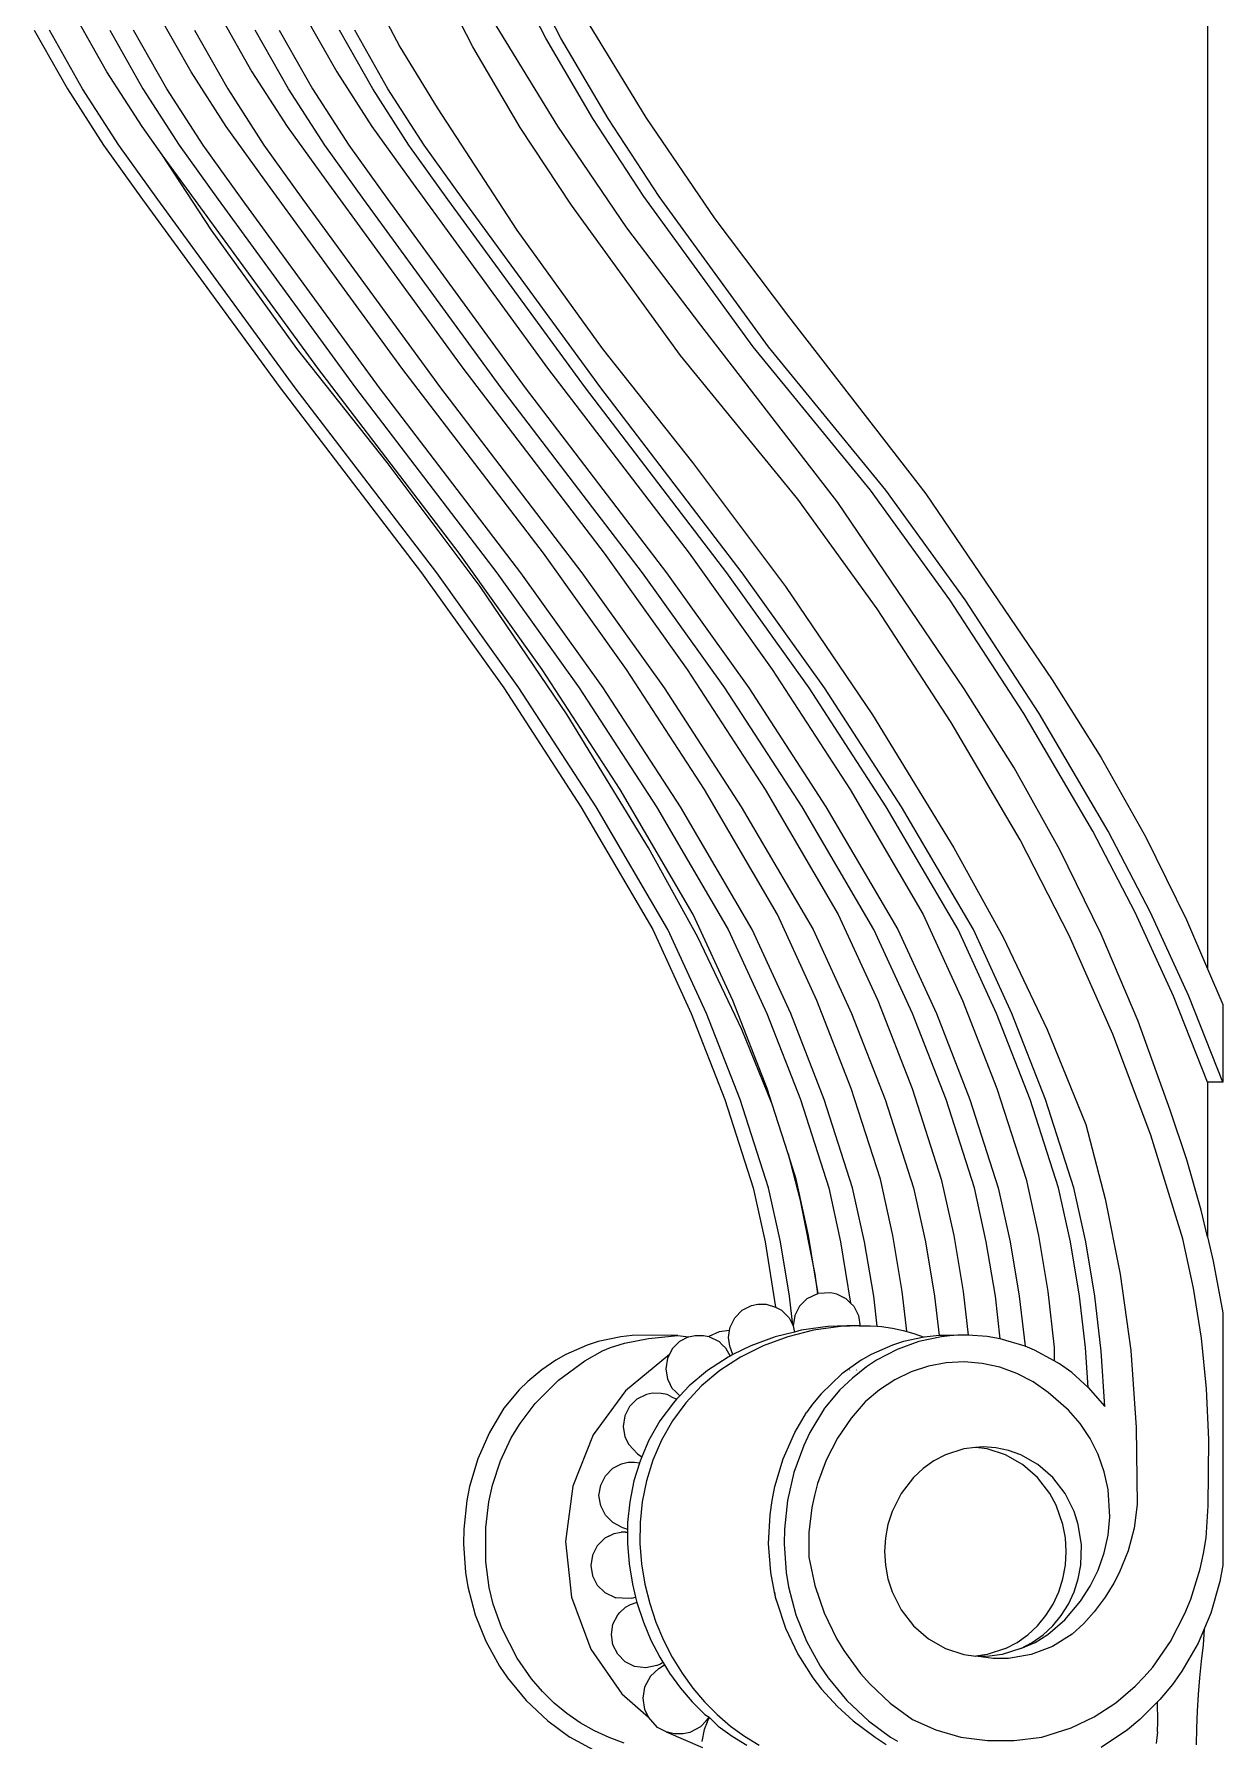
# Model space of a CAD drawing. Extents: x -1563 to 1637, y -685 to 815.
# Drawn here: x -649.7 to -459.5, y 79.3 to 352.4 of the extents above; entities that cross this region are included whole.
import ezdxf

# ---------------------------------------------------------------- set-up
doc = ezdxf.new("R2010")
doc.units = 0
doc.header["$MEASUREMENT"] = 0
doc.layers.get('0').update_dxf_attribs({"linetype": 'CONTINUOUS'})

msp = doc.modelspace()

# ---------------------------------------------------------------- linework, layer by layer
at = {"color": 22}
for p, q in [((-461.98, 527.43), (-461.98, 202.82)), ((-579.52, 350.39), (-586.38, 363.72)), ((-567.89, 351.8), (-574.75, 365.13)), ((-565.45, 351.8), (-572.31, 365.13)), ((-596.58, 360.52), (-591.21, 350.4)), ((-638.11, 346.42), (-643.29, 355.55)), ((-624.64, 346.42), (-629.83, 355.55)), ((-620.09, 355.55), (-614.9, 346.42)), ((-606.52, 355.55), (-601.33, 346.42)), ((-562.15, 355.92), (-551.89, 339.1)), ((-649.74, 353.05), (-644.42, 343.69)), ((-641.98, 343.69), (-647.3, 353.05)), ((-637.65, 353.05), (-632.33, 343.69)), ((-628.51, 343.69), (-633.83, 353.05)), ((-624.09, 353.05), (-618.77, 343.69)), ((-609.03, 343.69), (-614.35, 353.05)), ((-610.52, 353.05), (-605.2, 343.69)), ((-595.56, 343.69), (-600.88, 353.05)), ((-593.12, 343.69), (-598.43, 353.05)), ((-565.96, 337.69), (-576.22, 354.51)), ((-591.21, 350.4), (-585.27, 340.65)), ((-571.98, 337.48), (-579.52, 350.39)), ((-560.35, 338.9), (-567.89, 351.8)), ((-557.91, 338.9), (-565.45, 351.8)), ((-632.46, 337.62), (-638.11, 346.42)), ((-618.99, 337.62), (-624.64, 346.42)), ((-614.9, 346.42), (-609.25, 337.62)), ((-601.33, 346.42), (-595.69, 337.62)), ((-644.42, 343.69), (-638.63, 334.66)), ((-636.18, 334.66), (-641.98, 343.69)), ((-632.33, 343.69), (-626.54, 334.66)), ((-622.72, 334.66), (-628.51, 343.69)), ((-618.77, 343.69), (-612.98, 334.66)), ((-603.24, 334.66), (-609.03, 343.69)), ((-605.2, 343.69), (-599.41, 334.66)), ((-589.77, 334.66), (-595.56, 343.69)), ((-587.32, 334.66), (-593.12, 343.69)), ((-585.27, 340.65), (-572.5, 321.04)), ((-552.16, 326.45), (-560.35, 338.9)), ((-549.71, 326.45), (-557.91, 338.9)), ((-551.89, 339.1), (-540.83, 322.86)), ((-629.23, 333.13), (-632.46, 337.62)), ((-612.83, 329.05), (-618.99, 337.62)), ((-609.25, 337.62), (-603.09, 329.05)), ((-595.69, 337.62), (-589.52, 329.05)), ((-563.78, 325.04), (-571.98, 337.48)), ((-554.9, 321.45), (-565.96, 337.69)), ((-638.63, 334.66), (-632.38, 325.97)), ((-629.94, 325.97), (-636.18, 334.66)), ((-626.54, 334.66), (-620.29, 325.97)), ((-616.47, 325.97), (-622.72, 334.66)), ((-612.98, 334.66), (-606.73, 325.97)), ((-596.99, 325.97), (-603.24, 334.66)), ((-599.41, 334.66), (-593.16, 325.97)), ((-583.52, 325.97), (-589.77, 334.66)), ((-581.07, 325.97), (-587.32, 334.66)), ((-604.35, 298.97), (-629.23, 333.13)), ((-621.36, 321.04), (-629.23, 333.13)), ((-590.88, 298.97), (-612.83, 329.05)), ((-603.09, 329.05), (-581.14, 298.97)), ((-589.52, 329.05), (-567.58, 298.97)), ((-632.38, 325.97), (-610.39, 295.83)), ((-607.95, 295.83), (-629.94, 325.97)), ((-620.29, 325.97), (-598.31, 295.83)), ((-594.48, 295.83), (-616.47, 325.97)), ((-606.73, 325.97), (-584.74, 295.83)), ((-575, 295.83), (-596.99, 325.97)), ((-593.16, 325.97), (-571.17, 295.83)), ((-561.53, 295.83), (-583.52, 325.97)), ((-559.09, 295.83), (-581.07, 325.97)), ((-546.31, 300.97), (-563.78, 325.04)), ((-534.68, 302.39), (-552.16, 326.45)), ((-532.24, 302.39), (-549.71, 326.45)), ((-540.83, 322.86), (-529.01, 307.24)), ((-607.72, 302.1), (-621.36, 321.04)), ((-572.5, 321.04), (-558.86, 302.1)), ((-543.08, 305.83), (-554.9, 321.45)), ((-529.01, 307.24), (-507.07, 278.88)), ((-521.13, 277.47), (-543.08, 305.83)), ((-593.25, 283.87), (-607.72, 302.1)), ((-558.86, 302.1), (-544.39, 283.87)), ((-527.55, 278.02), (-546.31, 300.97)), ((-515.93, 279.44), (-534.68, 302.39)), ((-513.48, 279.44), (-532.24, 302.39)), ((-581.73, 269.34), (-604.35, 298.97)), ((-568.26, 269.34), (-590.88, 298.97)), ((-581.14, 298.97), (-558.52, 269.34)), ((-567.58, 298.97), (-544.95, 269.34)), ((-610.39, 295.83), (-587.78, 266.22)), ((-585.33, 266.22), (-607.95, 295.83)), ((-598.31, 295.83), (-575.69, 266.22)), ((-571.86, 266.22), (-594.48, 295.83)), ((-584.74, 295.83), (-562.12, 266.22)), ((-552.39, 266.22), (-575, 295.83)), ((-571.17, 295.83), (-548.56, 266.22)), ((-538.92, 266.22), (-561.53, 295.83)), ((-536.47, 266.22), (-559.09, 295.83)), ((-578.39, 264.04), (-593.25, 283.87)), ((-544.39, 283.87), (-529.52, 264.04)), ((-503.24, 261.88), (-515.93, 279.44)), ((-500.79, 261.88), (-513.48, 279.44)), ((-507.07, 278.88), (-486.87, 249.08)), ((-514.86, 260.47), (-527.55, 278.02)), ((-500.94, 247.67), (-521.13, 277.47)), ((-568.44, 250.77), (-581.73, 269.34)), ((-554.97, 250.77), (-568.26, 269.34)), ((-558.52, 269.34), (-545.23, 250.77)), ((-544.95, 269.34), (-531.67, 250.77)), ((-587.78, 266.22), (-574.61, 247.8)), ((-572.16, 247.8), (-585.33, 266.22)), ((-575.69, 266.22), (-562.52, 247.8)), ((-558.69, 247.8), (-571.86, 266.22)), ((-562.12, 266.22), (-548.95, 247.8)), ((-539.21, 247.8), (-552.39, 266.22)), ((-548.56, 266.22), (-535.39, 247.8)), ((-525.74, 247.8), (-538.92, 266.22)), ((-523.3, 247.8), (-536.47, 266.22)), ((-564.44, 243.47), (-578.39, 264.04)), ((-529.52, 264.04), (-515.58, 243.47)), ((-502.99, 242.27), (-514.86, 260.47)), ((-491.37, 243.68), (-503.24, 261.88)), ((-488.92, 243.68), (-500.79, 261.88)), ((-555.97, 231.52), (-568.44, 250.77)), ((-542.5, 231.52), (-554.97, 250.77)), ((-545.23, 250.77), (-532.76, 231.52)), ((-531.67, 250.77), (-519.19, 231.52)), ((-486.87, 249.08), (-479.04, 236.71)), ((-574.61, 247.8), (-562.26, 228.75)), ((-559.81, 228.75), (-572.16, 247.8)), ((-562.52, 247.8), (-550.17, 228.75)), ((-546.34, 228.75), (-558.69, 247.8)), ((-548.95, 247.8), (-536.6, 228.75)), ((-526.86, 228.75), (-539.21, 247.8)), ((-535.39, 247.8), (-523.04, 228.75)), ((-513.39, 228.75), (-525.74, 247.8)), ((-510.95, 228.75), (-523.3, 247.8)), ((-492.94, 235.02), (-500.94, 247.67)), ((-551.45, 222.21), (-564.44, 243.47)), ((-515.58, 243.47), (-502.59, 222.21)), ((-480.35, 224.89), (-491.37, 243.68)), ((-477.9, 224.89), (-488.92, 243.68)), ((-491.97, 223.48), (-502.99, 242.27)), ((-485.62, 221.9), (-492.94, 235.02)), ((-479.04, 236.71), (-471.86, 223.9)), ((-544.28, 211.56), (-555.97, 231.52)), ((-530.81, 211.56), (-542.5, 231.52)), ((-532.76, 231.52), (-521.08, 211.56)), ((-519.19, 231.52), (-507.51, 211.56)), ((-562.26, 228.75), (-550.76, 209.11)), ((-548.32, 209.11), (-559.81, 228.75)), ((-550.17, 228.75), (-538.67, 209.11)), ((-534.85, 209.11), (-546.34, 228.75)), ((-536.6, 228.75), (-525.11, 209.11)), ((-515.37, 209.11), (-526.86, 228.75)), ((-523.04, 228.75), (-511.54, 209.11)), ((-501.9, 209.11), (-513.39, 228.75)), ((-499.45, 209.11), (-510.95, 228.75)), ((-473.57, 211.85), (-480.35, 224.89)), ((-471.13, 211.85), (-477.9, 224.89)), ((-543.56, 207.92), (-551.45, 222.21)), ((-502.59, 222.21), (-494.7, 207.92)), ((-484.11, 208.18), (-491.97, 223.48)), ((-479, 208.37), (-485.62, 221.9)), ((-471.86, 223.9), (-465.35, 210.69)), ((-537.95, 197.78), (-544.28, 211.56)), ((-524.48, 197.78), (-530.81, 211.56)), ((-521.08, 211.56), (-514.74, 197.78)), ((-507.51, 211.56), (-501.17, 197.78)), ((-467.44, 198.45), (-473.57, 211.85)), ((-465, 198.45), (-471.13, 211.85)), ((-465.35, 210.69), (-461.98, 202.82)), ((-550.76, 209.11), (-544.59, 195.7)), ((-542.15, 195.7), (-548.32, 209.11)), ((-536.51, 193.14), (-543.56, 207.92)), ((-538.67, 209.11), (-532.51, 195.7)), ((-528.68, 195.7), (-534.85, 209.11)), ((-525.11, 209.11), (-518.94, 195.7)), ((-509.2, 195.7), (-515.37, 209.11)), ((-511.54, 209.11), (-505.37, 195.7)), ((-495.73, 195.7), (-501.9, 209.11)), ((-493.29, 195.7), (-499.45, 209.11)), ((-494.7, 207.92), (-487.65, 193.14)), ((-477.13, 192.4), (-484.11, 208.18)), ((-473.11, 194.46), (-479, 208.37)), ((-461.98, 202.82), (-459.53, 197.11)), ((-532.47, 183.7), (-537.95, 197.78)), ((-519, 183.7), (-524.48, 197.78)), ((-514.74, 197.78), (-509.26, 183.7)), ((-501.17, 197.78), (-495.69, 183.7)), ((-461.98, 184.73), (-467.44, 198.45)), ((-459.53, 184.73), (-465, 198.45)), ((-459.53, 197.11), (-459.53, 184.73)), ((-544.59, 195.7), (-539.23, 181.91)), ((-536.78, 181.91), (-542.15, 195.7)), ((-532.51, 195.7), (-527.14, 181.91)), ((-523.31, 181.91), (-528.68, 195.7)), ((-518.94, 195.7), (-513.57, 181.91)), ((-503.83, 181.91), (-509.2, 195.7)), ((-505.37, 195.7), (-500.01, 181.91)), ((-490.37, 181.91), (-495.73, 195.7)), ((-487.92, 181.91), (-493.29, 195.7)), ((-467.97, 180.21), (-473.11, 194.46)), ((-531.65, 181.16), (-536.51, 193.14)), ((-487.65, 193.14), (-481.47, 177.92)), ((-471.07, 176.2), (-477.13, 192.4)), ((-531.65, 181.16), (-532.47, 183.7)), ((-514.33, 169.19), (-519, 183.7)), ((-509.26, 183.7), (-504.59, 169.19)), ((-495.69, 183.7), (-491.02, 169.19)), ((-461.98, 184.73), (-461.98, 159.97)), ((-459.53, 184.73), (-461.98, 184.73)), ((-539.23, 181.91), (-534.68, 167.79)), ((-532.24, 167.79), (-536.78, 181.91)), ((-529.1, 173.23), (-531.65, 181.16)), ((-527.14, 181.91), (-522.59, 167.79)), ((-518.77, 167.79), (-523.31, 181.91)), ((-513.57, 181.91), (-509.03, 167.79)), ((-499.29, 167.79), (-503.83, 181.91)), ((-500.01, 181.91), (-495.46, 167.79)), ((-485.82, 167.79), (-490.37, 181.91)), ((-483.38, 167.79), (-487.92, 181.91)), ((-481.47, 177.92), (-478.34, 166.04)), ((-465.28, 172.29), (-467.97, 180.21)), ((-465.95, 159.63), (-471.07, 176.2)), ((-527.8, 169.19), (-529.1, 173.23)), ((-529.1, 173.23), (-527.2, 166.04)), ((-462.98, 164.24), (-465.28, 172.29)), ((-534.68, 167.79), (-532.78, 159.16)), ((-530.34, 159.16), (-532.24, 167.79)), ((-525.81, 160.18), (-527.8, 169.19)), ((-522.59, 167.79), (-520.69, 159.16)), ((-516.87, 159.16), (-518.77, 167.79)), ((-512.34, 160.18), (-514.33, 169.19)), ((-509.03, 167.79), (-507.13, 159.16)), ((-504.59, 169.19), (-502.6, 160.18)), ((-497.39, 159.16), (-499.29, 167.79)), ((-495.46, 167.79), (-493.56, 159.16)), ((-491.02, 169.19), (-489.04, 160.18)), ((-483.92, 159.16), (-485.82, 167.79)), ((-481.47, 159.16), (-483.38, 167.79)), ((-527.2, 166.04), (-524.8, 153.97)), ((-478.34, 166.04), (-475.94, 153.97)), ((-461.98, 159.97), (-462.98, 164.24)), ((-532.78, 159.16), (-531.12, 148.7)), ((-528.87, 150.43), (-530.34, 159.16)), ((-524.8, 153.97), (-525.81, 160.18)), ((-520.69, 159.16), (-519.1, 149.33)), ((-515.4, 150.43), (-516.87, 159.16)), ((-510.84, 151.19), (-512.34, 160.18)), ((-507.13, 159.16), (-505.66, 150.43)), ((-502.6, 160.18), (-501.1, 151.19)), ((-495.92, 150.43), (-497.39, 159.16)), ((-493.56, 159.16), (-492.1, 150.43)), ((-489.04, 160.18), (-487.53, 151.19)), ((-482.45, 150.43), (-483.92, 159.16)), ((-480.01, 150.43), (-481.47, 159.16)), ((-464.21, 151.73), (-465.95, 159.63)), ((-461.98, 159.97), (-461.06, 156.07)), ((-461.06, 156.07), (-459.53, 147.8)), ((-524.27, 150.86), (-524.8, 153.97)), ((-524.8, 153.97), (-524.37, 150.83)), ((-475.94, 153.97), (-474.28, 141.75)), ((-528.34, 145.81), (-528.87, 150.43)), ((-524.37, 150.83), (-526.09, 150.02)), ((-524.37, 150.83), (-524.27, 150.86)), ((-524.37, 150.83), (-524.37, 150.79)), ((-522.28, 150.99), (-524.27, 150.86)), ((-521.29, 150.79), (-522.28, 150.99)), ((-519.79, 150.02), (-521.29, 150.79)), ((-514.85, 145.63), (-515.4, 150.43)), ((-510.1, 144.86), (-510.84, 151.19)), ((-505.66, 150.43), (-504.94, 144.16)), ((-501.1, 151.19), (-500.29, 144.21)), ((-495.14, 143.63), (-495.92, 150.43)), ((-492.1, 150.43), (-491.17, 142.45)), ((-487.53, 151.19), (-486.5, 142.25)), ((-481.51, 142.25), (-482.45, 150.43)), ((-478.99, 141.63), (-480.01, 150.43)), ((-462.94, 143.72), (-464.21, 151.73)), ((-537.62, 147.01), (-536.43, 148.19)), ((-536.43, 148.19), (-534.94, 148.96)), ((-534.94, 148.96), (-533.96, 149.16)), ((-533.96, 149.16), (-532.62, 149.16)), ((-532.62, 149.16), (-531.12, 148.7)), ((-531.12, 148.7), (-530.13, 148.19)), ((-530.13, 148.19), (-528.94, 147.01)), ((-527.28, 148.83), (-528.04, 147.34)), ((-526.09, 150.02), (-527.28, 148.83)), ((-519.1, 149.33), (-519.79, 150.02)), ((-519.1, 149.33), (-518.6, 148.83)), ((-518.6, 148.83), (-517.84, 147.34)), ((-459.53, 147.8), (-459.53, 107.4)), ((-538.47, 144.96), (-540.15, 144.73)), ((-538.65, 143.85), (-538.47, 144.96)), ((-538.47, 144.96), (-538.38, 145.51)), ((-538.38, 145.51), (-537.62, 147.01)), ((-525.01, 144.99), (-529.16, 143.96)), ((-528.94, 147.01), (-528.34, 145.81)), ((-528.34, 145.81), (-528.3, 145.73)), ((-528.04, 147.34), (-528.3, 145.73)), ((-528.3, 145.73), (-528.12, 144.91)), ((-528.12, 144.91), (-528.07, 144.72)), ((-527, 144.99), (-528.07, 144.72)), ((-522.72, 145.59), (-527, 144.99)), ((-520.73, 145.59), (-525.01, 144.99)), ((-519.71, 145.73), (-522.72, 145.59)), ((-519.35, 145.71), (-522.72, 145.59)), ((-517.71, 145.7), (-520.73, 145.59)), ((-519.35, 145.71), (-519.71, 145.73)), ((-518.42, 145.74), (-519.35, 145.71)), ((-519, 145.69), (-519.35, 145.71)), ((-518.86, 145.68), (-519, 145.69)), ((-517.71, 145.7), (-518.42, 145.74)), ((-517.84, 147.34), (-517.62, 145.93)), ((-517.71, 145.7), (-517.62, 145.69)), ((-517.62, 145.93), (-517.62, 145.69)), ((-517.62, 145.69), (-517.57, 145.69)), ((-517.57, 145.69), (-515.94, 145.7)), ((-515.94, 145.7), (-514.85, 145.63)), ((-514.85, 145.63), (-514.17, 145.58)), ((-514.17, 145.58), (-512.42, 145.34)), ((-512.42, 145.34), (-510.69, 144.98)), ((-510.69, 144.98), (-508.98, 144.5)), ((-561.25, 142.61), (-564.65, 141.12)), ((-559.49, 143.18), (-561.25, 142.61)), ((-555.88, 143.96), (-559.49, 143.18)), ((-558.79, 141.69), (-557.54, 142.23)), ((-557.54, 142.23), (-555.26, 142.94)), ((-554.05, 144.16), (-555.88, 143.96)), ((-555.26, 142.94), (-551.44, 143.67)), ((-550.76, 144.19), (-554.05, 144.16)), ((-551.44, 143.67), (-546.74, 144.17)), ((-546.74, 144.17), (-550.76, 144.19)), ((-546.45, 143.2), (-547.63, 142.01)), ((-546.74, 144.17), (-545.02, 143.93)), ((-545.02, 143.93), (-546.45, 143.2)), ((-545.02, 143.93), (-543.98, 144.17)), ((-543.98, 144.17), (-542.63, 144.17)), ((-542.63, 144.17), (-541.8, 143.99)), ((-540.15, 144.73), (-541.8, 143.99)), ((-541.8, 143.99), (-540.14, 143.2)), ((-540.14, 143.2), (-539.63, 142.68)), ((-539.63, 142.68), (-539.12, 142.17)), ((-539.12, 142.17), (-538.37, 140.88)), ((-538.53, 143.15), (-538.65, 143.85)), ((-538.42, 142.45), (-538.53, 143.15)), ((-537.93, 141.1), (-538.42, 142.45)), ((-535.07, 142.52), (-537.93, 141.1)), ((-533.08, 142.52), (-536.71, 140.71)), ((-531.15, 143.96), (-535.07, 142.52)), ((-529.16, 143.96), (-533.08, 142.52)), ((-528.07, 144.72), (-531.15, 143.96)), ((-512.39, 142.61), (-515.79, 141.12)), ((-510.63, 143.18), (-512.39, 142.61)), ((-508.18, 143.18), (-511.67, 141.92)), ((-507.32, 143.9), (-510.63, 143.18)), ((-508.98, 144.5), (-507.32, 143.9)), ((-504.57, 143.96), (-508.18, 143.18)), ((-504.94, 144.16), (-507.32, 143.9)), ((-502.74, 144.16), (-504.94, 144.16)), ((-502.74, 144.16), (-504.57, 143.96)), ((-502.56, 144.17), (-502.74, 144.16)), ((-501.95, 144.19), (-502.56, 144.17)), ((-500.29, 144.21), (-501.95, 144.19)), ((-497.23, 144), (-500.29, 144.21)), ((-495.14, 143.63), (-497.23, 144)), ((-491.17, 142.45), (-495.14, 143.63)), ((-489.65, 141.83), (-491.17, 142.45)), ((-486.5, 142.25), (-486.5, 140.1)), ((-481.06, 135.85), (-481.51, 142.25)), ((-462.13, 135.65), (-462.94, 143.72)), ((-566.28, 140.19), (-568.52, 138.66)), ((-564.65, 141.12), (-566.28, 140.19)), ((-565.85, 137.02), (-561.63, 140.11)), ((-561.63, 140.11), (-558.79, 141.69)), ((-548.08, 141.13), (-555.14, 135.33)), ((-548.39, 140.51), (-548.66, 138.85)), ((-548.08, 141.13), (-548.39, 140.51)), ((-547.63, 142.01), (-548.08, 141.13)), ((-538.7, 140.71), (-542, 138.56)), ((-536.71, 140.71), (-540, 138.56)), ((-538.37, 140.88), (-538.7, 140.71)), ((-537.93, 141.1), (-538.37, 140.88)), ((-517.41, 140.19), (-520.48, 138.03)), ((-515.79, 141.12), (-517.41, 140.19)), ((-514.97, 140.19), (-516.54, 139.16)), ((-511.67, 141.92), (-514.97, 140.19)), ((-503.81, 139.79), (-506.65, 139.25)), ((-500.92, 139.93), (-503.81, 139.79)), ((-498.04, 139.7), (-500.92, 139.93)), ((-495.21, 139.08), (-498.04, 139.7)), ((-486.5, 140.1), (-489.65, 141.83)), ((-485.67, 139.64), (-486.5, 140.1)), ((-483.7, 138.22), (-485.67, 139.64)), ((-478.42, 132.79), (-478.99, 141.63)), ((-474.28, 141.75), (-473.38, 129.45)), ((-570.77, 136.79), (-572.13, 135.46)), ((-568.52, 138.66), (-570.77, 136.79)), ((-569.57, 133.27), (-565.85, 137.02)), ((-548.66, 138.85), (-548.39, 137.19)), ((-548.39, 137.19), (-547.97, 136.36)), ((-542, 138.56), (-544.92, 136.11)), ((-540, 138.56), (-542.93, 136.11)), ((-520.48, 138.03), (-523.81, 134.85)), ((-518.82, 137.35), (-520.82, 135.46)), ((-519.28, 138.61), (-519.23, 138.65)), ((-516.54, 139.16), (-518.82, 137.35)), ((-518.13, 138.64), (-518.08, 138.68)), ((-512.04, 137.07), (-514.5, 135.45)), ((-509.41, 138.34), (-512.04, 137.07)), ((-506.65, 139.25), (-509.41, 138.34)), ((-492.48, 138.09), (-495.21, 139.08)), ((-489.88, 136.74), (-492.48, 138.09)), ((-487.47, 135.05), (-489.88, 136.74)), ((-481.06, 135.85), (-483.7, 138.22)), ((-572.13, 135.46), (-574.57, 132.54)), ((-555.14, 135.33), (-560.27, 128.28)), ((-553.28, 133.97), (-554.46, 132.78)), ((-551.78, 134.73), (-553.28, 133.97)), ((-550.81, 134.93), (-551.78, 134.73)), ((-549.39, 134.9), (-550.81, 134.93)), ((-548.47, 134.73), (-549.39, 134.9)), ((-547.84, 134.41), (-548.47, 134.73)), ((-547.63, 135.69), (-547.97, 136.36)), ((-547.84, 134.41), (-546.95, 133.95)), ((-547.17, 135.23), (-547.63, 135.69)), ((-546.95, 133.95), (-547.46, 133.4)), ((-547.17, 135.23), (-546.44, 134.5)), ((-546.44, 134.5), (-546.95, 133.95)), ((-544.92, 136.11), (-546.44, 134.5)), ((-542.93, 136.11), (-545.47, 133.4)), ((-523.81, 134.85), (-525.2, 133.19)), ((-520.82, 135.46), (-523.27, 132.54)), ((-514.5, 135.45), (-516.75, 133.52)), ((-484.23, 132.22), (-487.47, 135.05)), ((-481.06, 135.85), (-478.42, 132.79)), ((-461.8, 127.54), (-462.13, 135.65)), ((-574.57, 132.54), (-576.9, 128.63)), ((-571.99, 130.06), (-569.57, 133.27)), ((-555.23, 131.28), (-555.49, 129.62)), ((-554.46, 132.78), (-555.23, 131.28)), ((-547.46, 133.4), (-549.61, 130.48)), ((-545.47, 133.4), (-547.62, 130.48)), ((-528.04, 128.63), (-526.15, 131.85)), ((-525.2, 133.19), (-526.15, 131.85)), ((-523.27, 132.54), (-525.6, 128.63)), ((-516.75, 133.52), (-519.01, 130.94)), ((-482.36, 130.07), (-484.23, 132.22)), ((-576.9, 128.63), (-578.74, 124.43)), ((-573.39, 127.76), (-571.99, 130.06)), ((-555.49, 129.62), (-555.23, 127.96)), ((-549.61, 130.48), (-551.38, 127.4)), ((-547.62, 130.48), (-549.38, 127.4)), ((-529.88, 124.43), (-528.04, 128.63)), ((-525.6, 128.63), (-526.58, 126.56)), ((-519.01, 130.94), (-521.2, 127.71)), ((-480.76, 127.69), (-482.36, 130.07)), ((-473.38, 129.45), (-473.23, 117.11)), ((-575.12, 124.09), (-573.39, 127.76)), ((-560.27, 128.28), (-563.54, 120.04)), ((-555.23, 127.96), (-554.58, 126.7)), ((-553.2, 125.21), (-554.58, 126.7)), ((-551.38, 127.4), (-552.51, 124.77)), ((-549.38, 127.4), (-550.76, 124.19)), ((-526.58, 126.56), (-528.16, 122.25)), ((-521.2, 127.71), (-523, 124.2)), ((-500.97, 126.02), (-503.93, 125.07)), ((-499.12, 126.26), (-500.97, 126.02)), ((-497.9, 126.35), (-499.12, 126.26)), ((-497.27, 126.02), (-499.12, 126.26)), ((-495.84, 126.2), (-497.9, 126.35)), ((-494.31, 125.07), (-497.27, 126.02)), ((-493.82, 125.77), (-495.84, 126.2)), ((-491.87, 125.07), (-493.82, 125.77)), ((-479.48, 125.1), (-480.76, 127.69)), ((-461.89, 116.88), (-461.8, 127.54)), ((-578.74, 124.43), (-580.06, 120.02)), ((-576.41, 120.19), (-575.12, 124.09)), ((-557.15, 122.91), (-555.78, 123.6)), ((-555.78, 123.6), (-554.68, 123.87)), ((-554.68, 123.87), (-553.7, 123.87)), ((-552.89, 123.73), (-553.77, 120.9)), ((-553.7, 123.87), (-552.87, 123.79)), ((-553.2, 125.21), (-552.51, 124.77)), ((-552.87, 123.79), (-552.89, 123.73)), ((-552.51, 124.77), (-552.87, 123.79)), ((-550.76, 124.19), (-551.77, 120.9)), ((-531.2, 120.02), (-529.88, 124.43)), ((-523, 124.2), (-524.37, 120.49)), ((-505.77, 124.1), (-507.49, 122.88)), ((-503.93, 125.07), (-505.77, 124.1)), ((-491.59, 123.52), (-494.31, 125.07)), ((-489.14, 123.52), (-491.87, 125.07)), ((-489.2, 121.43), (-491.59, 123.52)), ((-486.75, 121.43), (-489.14, 123.52)), ((-478.51, 122.36), (-479.48, 125.1)), ((-577, 117.52), (-576.41, 120.19)), ((-559.36, 118.56), (-559.09, 120.22)), ((-559.09, 120.22), (-558.33, 121.72)), ((-558.33, 121.72), (-557.15, 122.91)), ((-553.77, 120.9), (-554.44, 117.56)), ((-551.77, 120.9), (-552.44, 117.56)), ((-528.16, 122.25), (-529.21, 117.75)), ((-524.37, 120.49), (-524.89, 118.57)), ((-509.04, 121.43), (-511, 118.89)), ((-507.49, 122.88), (-509.04, 121.43)), ((-487.24, 118.89), (-489.2, 121.43)), ((-484.79, 118.89), (-486.75, 121.43)), ((-477.89, 119.51), (-478.51, 122.36)), ((-580.51, 117.75), (-581.01, 113.15)), ((-580.06, 120.02), (-580.51, 117.75)), ((-577.49, 113.42), (-577, 117.52)), ((-563.54, 120.04), (-564.73, 111.17)), ((-559.09, 116.9), (-559.36, 118.56)), ((-554.44, 117.56), (-554.78, 114.21)), ((-552.44, 117.56), (-552.78, 114.21)), ((-531.97, 115.46), (-531.65, 117.75)), ((-531.65, 117.75), (-531.2, 120.02)), ((-529.21, 117.75), (-529.7, 113.15)), ((-524.89, 118.57), (-525.3, 116.62)), ((-511, 118.89), (-512.45, 115.99)), ((-486.21, 116.99), (-487.24, 118.89)), ((-483.34, 115.99), (-484.79, 118.89)), ((-477.62, 115.13), (-477.89, 119.51)), ((-558.33, 115.4), (-559.09, 116.9)), ((-557.65, 114.72), (-558.33, 115.4)), ((-532.22, 110.9), (-531.97, 115.46)), ((-525.3, 116.62), (-525.77, 112.66)), ((-512.45, 115.99), (-513.12, 113.91)), ((-485.12, 113.91), (-486.21, 116.99)), ((-482.67, 113.91), (-483.34, 115.99)), ((-477.89, 112.22), (-477.62, 115.13)), ((-473.23, 117.11), (-473.74, 113.35)), ((-462.22, 111.8), (-461.89, 116.88)), ((-581.01, 113.15), (-581.05, 110.84)), ((-577.46, 107.92), (-577.49, 113.42)), ((-557.79, 112.05), (-558.44, 111.71)), ((-557.79, 112.05), (-556.95, 112.47)), ((-557.15, 114.21), (-557.65, 114.72)), ((-555.76, 113.5), (-557.15, 114.21)), ((-556.95, 112.47), (-555.81, 112.68)), ((-555.11, 112.68), (-555.81, 112.68)), ((-555.76, 113.5), (-554.79, 113.17)), ((-555.11, 112.68), (-554.79, 112.68)), ((-554.79, 112.68), (-554.8, 110.88)), ((-554.78, 114.21), (-554.79, 113.17)), ((-554.79, 113.17), (-554.79, 112.68)), ((-552.78, 114.21), (-552.8, 110.88)), ((-529.7, 113.15), (-529.74, 110.84)), ((-525.77, 112.66), (-525.77, 108.67)), ((-513.12, 113.91), (-513.52, 111.76)), ((-484.72, 111.76), (-485.12, 113.91)), ((-482.17, 110.67), (-482.67, 113.91)), ((-478.5, 109.36), (-477.89, 112.22)), ((-473.74, 113.35), (-474.7, 109.69)), ((-581.05, 110.84), (-580.7, 106.22)), ((-564.73, 111.17), (-563.75, 102.28)), ((-559.63, 110.52), (-560.39, 109.02)), ((-558.44, 111.71), (-559.63, 110.52)), ((-554.8, 110.88), (-554.54, 107.6)), ((-552.8, 110.88), (-552.54, 107.6)), ((-531.84, 106.22), (-532.22, 110.9)), ((-529.74, 110.84), (-529.4, 106.22)), ((-513.52, 111.76), (-513.65, 109.57)), ((-513.65, 109.57), (-513.52, 107.38)), ((-484.58, 109.57), (-484.72, 111.76)), ((-484.72, 107.38), (-484.58, 109.57)), ((-482.27, 107.38), (-482.17, 110.67)), ((-479.46, 106.62), (-478.5, 109.36)), ((-474.7, 109.69), (-476.11, 106.2)), ((-463.15, 106.81), (-462.61, 109.29)), ((-462.61, 109.29), (-462.22, 111.8)), ((-576.91, 103.83), (-577.46, 107.92)), ((-560.39, 109.02), (-560.65, 107.36)), ((-560.65, 107.36), (-560.39, 105.7)), ((-554.54, 107.6), (-554.02, 104.39)), ((-552.54, 107.6), (-552.02, 104.39)), ((-525.77, 108.67), (-524.82, 104.16)), ((-513.52, 107.38), (-513.12, 105.23)), ((-485.12, 105.23), (-484.72, 107.38)), ((-482.67, 105.23), (-482.27, 107.38)), ((-480.74, 104.03), (-479.46, 106.62)), ((-464.65, 101.98), (-463.15, 106.81)), ((-459.53, 107.4), (-460.02, 104.8)), ((-580.7, 106.22), (-580.32, 103.94)), ((-580.32, 103.94), (-579.15, 99.48)), ((-576.27, 101.18), (-576.91, 103.83)), ((-560.39, 105.7), (-559.63, 104.21)), ((-559.63, 104.21), (-558.44, 103.02)), ((-554.02, 104.39), (-553.5, 102.31)), ((-552.02, 104.39), (-551.24, 101.27)), ((-531.27, 103.09), (-531.84, 106.22)), ((-529.4, 106.22), (-529.02, 103.94)), ((-529.02, 103.94), (-527.85, 99.48)), ((-524.82, 104.16), (-523.34, 99.8)), ((-513.12, 105.23), (-512.45, 103.15)), ((-485.78, 103.15), (-485.12, 105.23)), ((-483.34, 103.15), (-482.67, 105.23)), ((-482.33, 101.64), (-480.74, 104.03)), ((-476.96, 104.54), (-478.39, 102.26)), ((-476.11, 106.2), (-476.96, 104.54)), ((-460.02, 104.8), (-461.46, 99.75)), ((-574.9, 97.32), (-576.27, 101.18)), ((-563.75, 102.28), (-560.68, 93.96)), ((-558.44, 103.02), (-556.69, 102.2)), ((-554.66, 102.05), (-556.69, 102.2)), ((-554.12, 102.15), (-554.66, 102.05)), ((-553.28, 101.43), (-554.39, 101.05)), ((-554.12, 102.15), (-553.5, 102.31)), ((-553.5, 102.31), (-553.28, 101.43)), ((-553.28, 101.43), (-553.24, 101.28)), ((-553.24, 101.28), (-552.24, 98.28)), ((-551.24, 101.27), (-550.24, 98.28)), ((-530.95, 101.72), (-531.27, 103.09)), ((-531.27, 103.09), (-531.17, 102.29)), ((-531.17, 102.29), (-530.95, 101.72)), ((-530.94, 101.69), (-529.51, 97.32)), ((-512.45, 103.15), (-511, 100.25)), ((-487.84, 99.36), (-486.69, 101.18)), ((-486.69, 101.18), (-485.78, 103.15)), ((-485.39, 99.36), (-484.25, 101.18)), ((-484.81, 98.67), (-482.33, 101.64)), ((-484.25, 101.18), (-483.34, 103.15)), ((-478.39, 102.26), (-480.12, 99.95)), ((-465.61, 99.65), (-464.65, 101.98)), ((-579.15, 99.48), (-577.46, 95.22)), ((-557.12, 97.96), (-556.36, 99.46)), ((-556.36, 99.46), (-556.01, 99.81)), ((-555.17, 100.65), (-556.01, 99.81)), ((-554.39, 101.05), (-555.17, 100.65)), ((-527.85, 99.48), (-526.15, 95.22)), ((-523.34, 99.8), (-521.36, 95.68)), ((-511, 100.25), (-509.04, 97.71)), ((-489.2, 97.71), (-487.84, 99.36)), ((-487.56, 96.3), (-484.81, 98.67)), ((-486.75, 97.71), (-485.39, 99.36)), ((-480.12, 99.95), (-481.78, 98.05)), ((-467.92, 95.2), (-465.61, 99.65)), ((-461.46, 99.75), (-463.5, 94.93)), ((-572.44, 92.51), (-574.9, 97.32)), ((-557.38, 96.3), (-557.12, 97.96)), ((-557.12, 94.64), (-557.38, 96.3)), ((-552.24, 98.28), (-551.04, 95.41)), ((-550.24, 98.28), (-549.04, 95.41)), ((-529.51, 97.32), (-527.56, 93.18)), ((-521.36, 95.68), (-520.19, 93.73)), ((-509.04, 97.71), (-506.65, 95.62)), ((-506.65, 95.62), (-503.93, 94.07)), ((-492.46, 95.04), (-490.75, 96.26)), ((-490.75, 96.26), (-489.2, 97.71)), ((-490.02, 95.04), (-488.3, 96.26)), ((-489.59, 95.04), (-487.56, 96.3)), ((-488.3, 96.26), (-486.75, 97.71)), ((-483.66, 96.39), (-486.8, 94.41)), ((-481.78, 98.05), (-483.66, 96.39)), ((-462.53, 97.14), (-462.67, 94.67)), ((-577.46, 95.22), (-575.26, 91.22)), ((-560.68, 93.96), (-555.72, 86.8)), ((-556.36, 93.14), (-557.12, 94.64)), ((-555.17, 91.95), (-556.36, 93.14)), ((-551.04, 95.41), (-549.64, 92.69)), ((-549.04, 95.41), (-547.64, 92.69)), ((-527.56, 93.18), (-525.12, 89.35)), ((-526.15, 95.22), (-523.95, 91.22)), ((-520.19, 93.73), (-517.53, 90.07)), ((-503.93, 94.07), (-500.97, 93.11)), ((-500.97, 93.11), (-499.06, 92.86)), ((-497.27, 93.11), (-499.06, 92.86)), ((-494.31, 94.07), (-497.27, 93.11)), ((-494.82, 93.11), (-496.87, 92.83)), ((-491.87, 94.07), (-494.82, 93.11)), ((-494.31, 94.07), (-492.46, 95.04)), ((-490.23, 93.09), (-493.84, 92.48)), ((-491.87, 94.07), (-489.59, 95.04)), ((-491.87, 94.07), (-490.02, 95.04)), ((-486.8, 94.41), (-490.23, 93.09)), ((-470.74, 91.1), (-467.92, 95.2)), ((-463.5, 94.93), (-466.11, 90.43)), ((-462.67, 94.67), (-463, 92.03)), ((-575.26, 91.22), (-573.98, 89.35)), ((-570.14, 89.2), (-572.44, 92.51)), ((-553.68, 91.19), (-555.17, 91.95)), ((-551.86, 90.99), (-553.68, 91.19)), ((-550.1, 91.33), (-551.86, 90.99)), ((-549.8, 90.89), (-551.14, 89.65)), ((-550.1, 91.33), (-549.54, 91.61)), ((-549.8, 90.89), (-548.9, 91.44)), ((-549.64, 92.69), (-549.13, 91.86)), ((-549.54, 91.61), (-549.13, 91.86)), ((-549.13, 91.86), (-548.9, 91.44)), ((-548.9, 91.44), (-548.06, 90.13)), ((-547.64, 92.69), (-546.07, 90.13)), ((-523.95, 91.22), (-522.68, 89.35)), ((-498.69, 92.81), (-499.06, 92.86)), ((-496.87, 92.83), (-498.69, 92.81)), ((-496.28, 92.48), (-498.69, 92.81)), ((-493.84, 92.48), (-496.28, 92.48)), ((-472.1, 89.51), (-470.74, 91.1)), ((-466.11, 90.43), (-467.61, 88.33)), ((-463, 92.03), (-463.28, 89.37)), ((-573.98, 89.35), (-571.02, 85.75)), ((-568.41, 87.19), (-570.14, 89.2)), ((-552.09, 87.9), (-552.37, 86.12)), ((-551.14, 89.65), (-552.09, 87.9)), ((-548.06, 90.13), (-546.33, 87.73)), ((-546.33, 87.73), (-544.45, 85.52)), ((-546.07, 90.13), (-544.33, 87.73)), ((-544.33, 87.73), (-542.45, 85.52)), ((-525.12, 89.35), (-523.73, 87.56)), ((-523.73, 87.56), (-521.21, 84.8)), ((-522.68, 89.35), (-519.72, 85.75)), ((-517.53, 90.07), (-516.03, 88.39)), ((-516.03, 88.39), (-512.77, 85.33)), ((-476.68, 85.35), (-473.54, 88.02)), ((-473.54, 88.02), (-472.1, 89.51)), ((-467.61, 88.33), (-469.61, 85.93)), ((-463.28, 89.37), (-463.5, 86.7)), ((-571.02, 85.75), (-567.56, 82.48)), ((-566.53, 85.34), (-568.41, 87.19)), ((-564.49, 83.67), (-566.53, 85.34)), ((-555.72, 86.8), (-551.46, 83.1)), ((-552.37, 86.12), (-552.09, 84.33)), ((-544.45, 85.52), (-542.43, 83.49)), ((-542.45, 85.52), (-540.44, 83.49)), ((-521.21, 84.8), (-518.7, 82.48)), ((-519.72, 85.75), (-516.26, 82.48)), ((-512.77, 85.33), (-509.17, 82.73)), ((-480.11, 83.11), (-476.68, 85.35)), ((-469.61, 85.93), (-472.84, 82.7)), ((-469.95, 82.39), (-470, 85.48)), ((-463.5, 86.7), (-463.66, 84.02)), ((-567.56, 82.48), (-564.02, 79.9)), ((-562.35, 82.19), (-564.49, 83.67)), ((-560.1, 80.9), (-562.35, 82.19)), ((-552.09, 84.33), (-551.46, 83.1)), ((-550, 81.45), (-551.46, 83.1)), ((-543.12, 81.55), (-542.19, 82.48)), ((-542.04, 82.28), (-542.54, 81.1)), ((-542.43, 83.49), (-541.72, 83.06)), ((-542.19, 82.48), (-541.81, 82.94)), ((-542.04, 82.28), (-541.66, 83.01)), ((-541.81, 82.94), (-541.72, 83.06)), ((-541.72, 83.06), (-541.66, 83.01)), ((-541.66, 83.01), (-540.3, 81.66)), ((-540.44, 83.49), (-538.3, 81.66)), ((-518.7, 82.48), (-515.16, 79.9)), ((-516.26, 82.48), (-512.71, 79.9)), ((-509.17, 82.73), (-505.46, 81.07)), ((-483.78, 81.36), (-480.11, 83.11)), ((-472.84, 82.7), (-474.8, 81.07)), ((-470.01, 80.74), (-469.95, 82.39)), ((-463.66, 84.02), (-463.77, 81.33)), ((-559.61, 77.49), (-564.02, 79.9)), ((-557.75, 79.81), (-560.1, 80.9)), ((-555.34, 78.92), (-557.75, 79.81)), ((-548.63, 80.75), (-550, 81.45)), ((-547.34, 80.41), (-548.63, 80.75)), ((-548.63, 80.75), (-542.77, 78.25)), ((-545.88, 80.41), (-547.34, 80.41)), ((-544.83, 80.63), (-545.88, 80.41)), ((-543.12, 81.55), (-544.83, 80.63)), ((-542.54, 81.1), (-542.92, 79.21)), ((-540.3, 81.66), (-538.05, 80.03)), ((-538.3, 81.66), (-536.06, 80.03)), ((-538.05, 80.03), (-535.7, 78.6)), ((-536.06, 80.03), (-533.71, 78.6)), ((-515.16, 79.9), (-513.41, 78.72)), ((-512.71, 79.9), (-511.6, 79.24)), ((-505.46, 81.07), (-501.45, 79.9)), ((-501.45, 79.9), (-497.17, 79.33)), ((-497.17, 79.33), (-492.9, 79.33)), ((-492.9, 79.33), (-488.49, 79.9)), ((-488.49, 79.9), (-483.78, 81.36)), ((-474.8, 81.07), (-478.99, 78.24)), ((-470.01, 80.74), (-470.22, 78.86)), ((-463.77, 81.33), (-463.81, 78.63))]:
    msp.add_line(p, q, dxfattribs=at)

doc.saveas('drawing.dxf')
